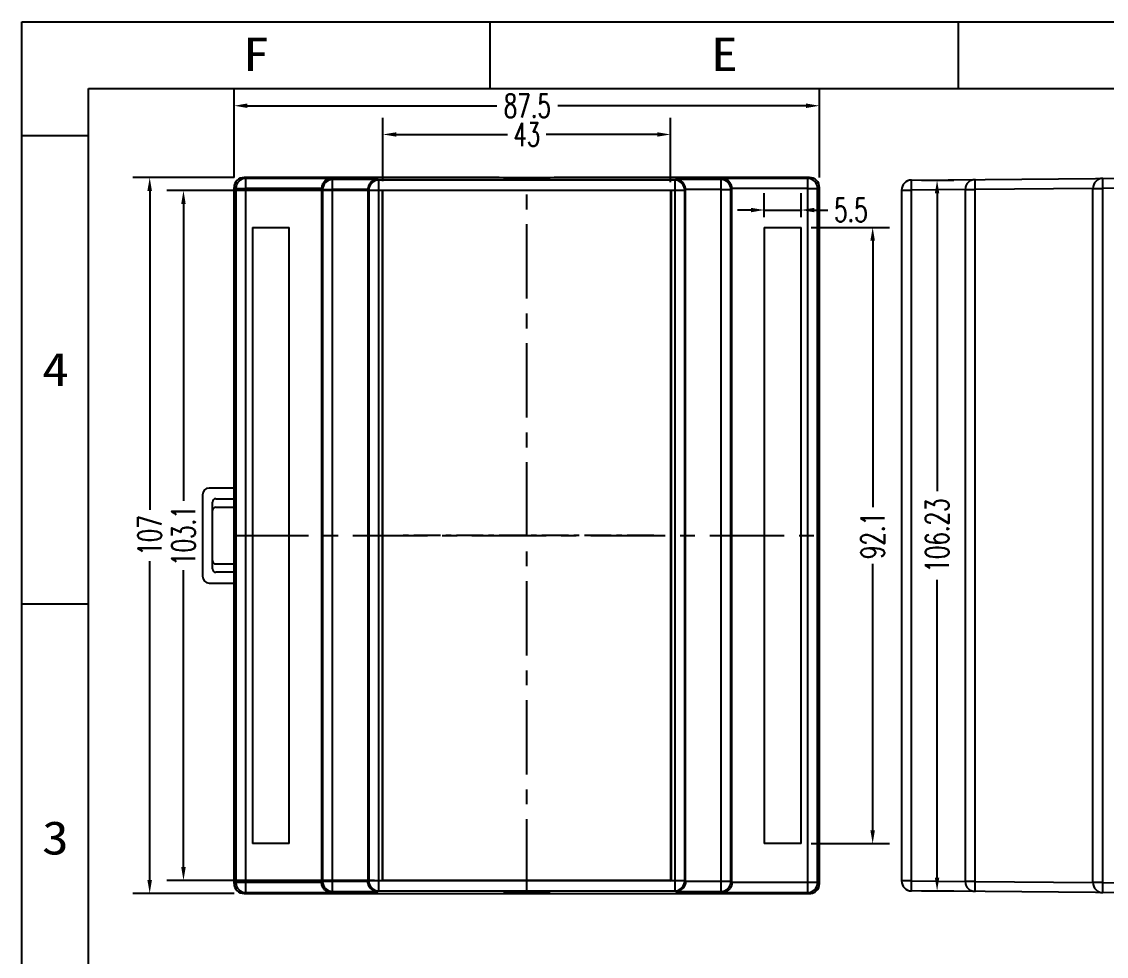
# Model space of a CAD drawing. Header units: millimetres. Extents: x -20636 to -19859, y 14357 to 14654.
# Drawn here: x -20635.9 to -20473.8, y 14514.5 to 14654.2 of the extents above; entities that cross this region are included whole.
import ezdxf
from ezdxf.enums import TextEntityAlignment as Align

# ---------------------------------------------------------------- set-up
doc = ezdxf.new("R2010")
doc.units = ezdxf.units.MM
doc.linetypes.add('CENTER', pattern=[50.8, 31.75, -6.35, 6.35, -6.35])
for name, color, linetype in [('1', 7, 'Continuous'), ('3', 7, 'Continuous'), ('dim', 3, 'Continuous')]:
    doc.layers.add(name, color=color, linetype=linetype)
doc.styles.add('romans', font='romans.shx', dxfattribs={"width": 0.67, "bigfont": 'fangsong.shx'})
doc.styles.add('TEXTSTYLE_0', font='txt', dxfattribs={"width": 0.8})
doc.dimstyles.new('MSTD', dxfattribs={"dimtxt": 3.5, "dimasz": 2, "dimexe": 2.5, "dimexo": 1.5, "dimgap": 1, "dimtad": 0, "dimdsep": 46, "dimtxsty": 'romans', "dimcen": 0, "dimclrd": 5, "dimclre": 5, "dimclrt": 3, "dimadec": 1, "dimazin": 0, "dimtfac": 0.5, "dimtmove": 0, "dimatfit": 3, "dimfxl": 1, "dimarcsym": 0})

# ---------------------------------------------------------------- blocks, each defined once
blk = doc.blocks.new('*D10')
at = {"layer": 'Defpoints', "color": 0, "transparency": 16777216}
for p in [(-20519.39, 14623.42), (-20519.39, 14531.32), (-20508.69, 14531.32)]:
    blk.add_point(p, dxfattribs=at)
at = {"layer": 'dim', "color": 5, "lineweight": -2, "transparency": 16777216}
for p, q in [((-20517.89, 14623.42), (-20506.19, 14623.42)), ((-20508.69, 14621.42), (-20508.69, 14581.61)), ((-20508.69, 14533.32), (-20508.69, 14573.13)), ((-20517.89, 14531.32), (-20506.19, 14531.32))]:
    blk.add_line(p, q, dxfattribs=at)
at = {"layer": 'dim', "color": 5, "transparency": 16777216}
for points in [[(-20509.03, 14621.42), (-20508.36, 14621.42), (-20508.69, 14623.42)], [(-20509.03, 14533.32), (-20508.36, 14533.32), (-20508.69, 14531.32)]]:
    blk.add_solid(points, dxfattribs=at)
at = {"layer": 'dim', "color": 3, "transparency": 16777216, "insert": (-20508.69, 14577.37), "char_height": 3.5, "attachment_point": 5, "rotation": 90, "style": 'romans'}
blk.add_mtext('92.1', dxfattribs=at)
blk = doc.blocks.new('*D11')
at = {"layer": 'Defpoints', "color": 0, "transparency": 16777216}
for p in [(-20519.39, 14626.01), (-20524.89, 14623.42), (-20519.39, 14623.42)]:
    blk.add_point(p, dxfattribs=at)
at = {"layer": 'dim', "color": 5, "lineweight": -2, "transparency": 16777216}
for p, q in [((-20524.89, 14624.92), (-20524.89, 14628.51)), ((-20519.39, 14624.92), (-20519.39, 14628.51)), ((-20526.89, 14626.01), (-20528.89, 14626.01)), ((-20524.89, 14626.01), (-20519.39, 14626.01)), ((-20517.39, 14626.01), (-20515.39, 14626.01))]:
    blk.add_line(p, q, dxfattribs=at)
at = {"layer": 'dim', "color": 5, "transparency": 16777216}
for points in [[(-20526.89, 14626.34), (-20526.89, 14625.67), (-20524.89, 14626.01)], [(-20517.39, 14626.34), (-20517.39, 14625.67), (-20519.39, 14626.01)]]:
    blk.add_solid(points, dxfattribs=at)
at = {"layer": 'dim', "color": 3, "transparency": 16777216, "insert": (-20511.94, 14626.01), "char_height": 3.5, "attachment_point": 5, "style": 'romans'}
blk.add_mtext('5.5', dxfattribs=at)
blk = doc.blocks.new('*D24')
at = {"layer": 'Defpoints', "color": 0, "transparency": 16777216}
for p in [(-20602.64, 14630.87), (-20616.75, 14523.87), (-20602.64, 14523.87)]:
    blk.add_point(p, dxfattribs=at)
at = {"layer": 'dim', "color": 5, "lineweight": -2, "transparency": 16777216}
for p, q in [((-20604.14, 14630.87), (-20619.25, 14630.87)), ((-20616.75, 14628.87), (-20616.75, 14581.21)), ((-20616.75, 14525.87), (-20616.75, 14573.52)), ((-20604.14, 14523.87), (-20619.25, 14523.87))]:
    blk.add_line(p, q, dxfattribs=at)
at = {"layer": 'dim', "color": 5, "transparency": 16777216}
for points in [[(-20617.09, 14628.87), (-20616.42, 14628.87), (-20616.75, 14630.87)], [(-20617.09, 14525.87), (-20616.42, 14525.87), (-20616.75, 14523.87)]]:
    blk.add_solid(points, dxfattribs=at)
at = {"layer": 'dim', "color": 3, "transparency": 16777216, "insert": (-20616.75, 14577.37), "char_height": 3.5, "attachment_point": 5, "rotation": 90, "style": 'romans'}
blk.add_mtext('107', dxfattribs=at)
blk = doc.blocks.new('*D25')
at = {"layer": 'Defpoints', "color": 0, "transparency": 16777216}
for p in [(-20516.64, 14641.59), (-20604.14, 14629.37), (-20516.64, 14629.37)]:
    blk.add_point(p, dxfattribs=at)
at = {"layer": 'dim', "color": 5, "lineweight": -2, "transparency": 16777216}
for p, q in [((-20604.14, 14630.87), (-20604.14, 14644.09)), ((-20516.64, 14630.87), (-20516.64, 14644.09)), ((-20602.14, 14641.59), (-20564.87, 14641.59)), ((-20518.64, 14641.59), (-20555.73, 14641.59))]:
    blk.add_line(p, q, dxfattribs=at)
at = {"layer": 'dim', "color": 5, "transparency": 16777216}
for points in [[(-20602.14, 14641.93), (-20602.14, 14641.26), (-20604.14, 14641.59)], [(-20518.64, 14641.93), (-20518.64, 14641.26), (-20516.64, 14641.59)]]:
    blk.add_solid(points, dxfattribs=at)
at = {"layer": 'dim', "color": 3, "transparency": 16777216, "insert": (-20560.3, 14641.59), "char_height": 3.5, "attachment_point": 5, "style": 'romans'}
blk.add_mtext('87.5', dxfattribs=at)
blk = doc.blocks.new('*D26')
at = {"layer": 'Defpoints', "color": 0, "transparency": 16777216}
for p in [(-20502.88, 14630.48), (-20502.88, 14524.25), (-20499.06, 14524.25)]:
    blk.add_point(p, dxfattribs=at)
at = {"layer": 'dim', "color": 5, "lineweight": -2, "transparency": 16777216}
for p, q in [((-20501.38, 14630.48), (-20496.56, 14630.48)), ((-20499.06, 14628.48), (-20499.06, 14584.01)), ((-20499.06, 14526.25), (-20499.06, 14570.73)), ((-20501.38, 14524.25), (-20496.56, 14524.25))]:
    blk.add_line(p, q, dxfattribs=at)
at = {"layer": 'dim', "color": 5, "transparency": 16777216}
for points in [[(-20499.4, 14628.48), (-20498.73, 14628.48), (-20499.06, 14630.48)], [(-20499.4, 14526.25), (-20498.73, 14526.25), (-20499.06, 14524.25)]]:
    blk.add_solid(points, dxfattribs=at)
at = {"layer": 'dim', "color": 3, "transparency": 16777216, "insert": (-20499.06, 14577.37), "char_height": 3.5, "attachment_point": 5, "rotation": 90, "style": 'romans'}
blk.add_mtext('106.23', dxfattribs=at)
blk = doc.blocks.new('*D27')
at = {"layer": 'Defpoints', "color": 0, "transparency": 16777216}
for p in [(-20538.89, 14637.3), (-20581.89, 14628.8), (-20538.89, 14628.69)]:
    blk.add_point(p, dxfattribs=at)
at = {"layer": 'dim', "color": 5, "lineweight": -2, "transparency": 16777216}
for p, q in [((-20581.89, 14630.3), (-20581.89, 14639.8)), ((-20538.89, 14630.19), (-20538.89, 14639.8)), ((-20579.89, 14637.3), (-20563.29, 14637.3)), ((-20540.89, 14637.3), (-20557.49, 14637.3))]:
    blk.add_line(p, q, dxfattribs=at)
at = {"layer": 'dim', "color": 5, "transparency": 16777216}
for points in [[(-20579.89, 14637.63), (-20579.89, 14636.97), (-20581.89, 14637.3)], [(-20540.89, 14637.63), (-20540.89, 14636.97), (-20538.89, 14637.3)]]:
    blk.add_solid(points, dxfattribs=at)
at = {"layer": 'dim', "color": 3, "transparency": 16777216, "insert": (-20560.39, 14637.3), "char_height": 3.5, "attachment_point": 5, "style": 'romans'}
blk.add_mtext('43', dxfattribs=at)
blk = doc.blocks.new('*D28')
at = {"layer": 'Defpoints', "color": 0, "transparency": 16777216}
for p in [(-20611.7, 14628.91), (-20581.65, 14628.91), (-20581.65, 14525.82)]:
    blk.add_point(p, dxfattribs=at)
at = {"layer": 'dim', "color": 5, "lineweight": -2, "transparency": 16777216}
for p, q in [((-20583.15, 14628.91), (-20614.2, 14628.91)), ((-20611.7, 14626.91), (-20611.7, 14582.54)), ((-20611.7, 14527.82), (-20611.7, 14572.17)), ((-20583.15, 14525.82), (-20614.2, 14525.82))]:
    blk.add_line(p, q, dxfattribs=at)
at = {"layer": 'dim', "color": 5, "transparency": 16777216}
for points in [[(-20612.04, 14626.91), (-20611.37, 14626.91), (-20611.7, 14628.91)], [(-20612.04, 14527.82), (-20611.37, 14527.82), (-20611.7, 14525.82)]]:
    blk.add_solid(points, dxfattribs=at)
at = {"layer": 'dim', "color": 3, "transparency": 16777216, "insert": (-20611.7, 14577.36), "char_height": 3.5, "attachment_point": 5, "rotation": 90, "style": 'romans'}
blk.add_mtext('103.1', dxfattribs=at)

msp = doc.modelspace()

# ---------------------------------------------------------------- linework, layer by layer
at = {"color": 7, "linetype": 'Continuous'}
for p, q in [((-20635.882, 14654.153), (-20215.882, 14654.153)), ((-20635.882, 14357.153), (-20635.882, 14654.153)), ((-20565.882, 14644.153), (-20565.882, 14654.153)), ((-20495.882, 14644.153), (-20495.882, 14654.153)), ((-20625.882, 14644.153), (-20225.882, 14644.153)), ((-20625.882, 14367.153), (-20625.882, 14644.153)), ((-20635.882, 14637.153), (-20625.882, 14637.153)), ((-20604.143, 14584.467), (-20607.853, 14584.467)), ((-20608.853, 14583.467), (-20608.853, 14571.267)), ((-20607.353, 14572.367), (-20607.353, 14582.367)), ((-20606.853, 14582.867), (-20604.143, 14582.867)), ((-20591.06, 14582.867), (-20590.939, 14582.867)), ((-20606.853, 14581.617), (-20604.143, 14581.617)), ((-20606.853, 14573.117), (-20604.143, 14573.117)), ((-20604.143, 14571.867), (-20606.853, 14571.867)), ((-20590.939, 14571.867), (-20591.06, 14571.867)), ((-20607.853, 14570.267), (-20604.143, 14570.267)), ((-20635.882, 14567.153), (-20625.882, 14567.153))]:
    msp.add_line(p, q, dxfattribs=at)
at = {"color": 1, "linetype": 'CENTER', "ltscale": 0.125617}
msp.add_line((-20541.393, 14577.367), (-20579.392, 14577.367), dxfattribs=at)
at = {"color": 7, "linetype": 'Continuous'}
for centre, radius, start, end in [((-20607.853, 14583.467), 1, 90, 180), ((-20606.853, 14582.367), 0.5, 90, 180), ((-20606.853, 14581.117), 0.5, 90, 180), ((-20606.853, 14573.617), 0.5, 180, 270), ((-20606.853, 14572.367), 0.5, 180, 270), ((-20607.853, 14571.267), 1, 180, 270)]:
    msp.add_arc(centre, radius, start, end, dxfattribs=at)
at = {"layer": '1', "color": 7, "linetype": 'Continuous'}
for p, q in [((-20564.493, 14630.867), (-20602.643, 14630.867)), ((-20518.143, 14630.867), (-20556.293, 14630.867)), ((-20604.143, 14525.367), (-20604.143, 14629.367)), ((-20516.643, 14525.367), (-20516.643, 14629.367)), ((-20591.06, 14583.329), (-20590.938, 14583.329)), ((-20590.938, 14571.405), (-20591.06, 14571.405)), ((-20602.643, 14523.867), (-20564.493, 14523.867)), ((-20556.293, 14523.867), (-20518.143, 14523.867))]:
    msp.add_line(p, q, dxfattribs=at)
at = {"layer": '1', "color": 1, "linetype": 'CENTER', "ltscale": 0.35}
for p, q in [((-20560.393, 14523.867), (-20560.393, 14630.867)), ((-20604.143, 14577.367), (-20516.643, 14577.367))]:
    msp.add_line(p, q, dxfattribs=at)
at = {"layer": '1', "color": 7, "linetype": 'Continuous'}
for centre, major_axis, start_param, end_param in [((-20602.643, 14629.367), (-1.061, 1.061), -0.7852798, 0.7852798), ((-20518.143, 14629.367), (1.061, 1.061), -0.7852798, 0.7852798), ((-20602.643, 14525.367), (1.061, 1.061), -3.9268725, -2.3563128), ((-20518.143, 14525.367), (1.061, -1.061), -0.1566918, 0.7852798), ((-20518.143, 14525.367), (1.061, -1.061), -0.7852798, -0.4705922), ((-20518.143, 14525.367), (-1.061, 1.061), -3.6121848, -3.2982845)]:
    msp.add_ellipse(centre, major_axis=major_axis, ratio=0.9997634, start_param=start_param, end_param=end_param, dxfattribs=at)
at = {"layer": '3', "color": 7, "linetype": 'Continuous'}
for p, q in [((-20602.643, 14630.867), (-20518.143, 14630.867)), ((-20602.643, 14630.867), (-20602.37, 14630.731)), ((-20589.573, 14630.731), (-20602.37, 14630.731)), ((-20602.37, 14629.229), (-20602.37, 14630.731)), ((-20589.573, 14630.731), (-20589.406, 14630.564)), ((-20556.893, 14630.836), (-20563.893, 14630.836)), ((-20563.893, 14630.836), (-20563.893, 14630.812)), ((-20563.893, 14630.812), (-20556.893, 14630.812)), ((-20556.893, 14630.812), (-20556.893, 14630.836)), ((-20531.38, 14630.564), (-20531.213, 14630.731)), ((-20518.415, 14630.731), (-20531.213, 14630.731)), ((-20518.415, 14630.731), (-20518.143, 14630.867)), ((-20518.415, 14630.731), (-20518.415, 14629.229)), ((-20502.881, 14630.481), (-20458.668, 14630.867)), ((-20603.87, 14629.231), (-20604.143, 14629.367)), ((-20604.143, 14623.367), (-20604.143, 14629.367)), ((-20603.87, 14629.231), (-20602.37, 14629.231)), ((-20603.87, 14629.231), (-20603.87, 14525.503)), ((-20591.06, 14629.228), (-20602.37, 14629.228)), ((-20602.37, 14525.506), (-20602.37, 14629.228)), ((-20590.906, 14629.064), (-20591.06, 14629.226)), ((-20591.06, 14629.226), (-20591.06, 14525.508)), ((-20582.669, 14630.564), (-20589.406, 14630.564)), ((-20589.406, 14629.062), (-20589.406, 14630.564)), ((-20582.669, 14630.564), (-20582.503, 14630.481)), ((-20538.283, 14630.481), (-20582.503, 14630.481)), ((-20582.503, 14524.253), (-20582.503, 14630.481)), ((-20538.283, 14630.481), (-20538.117, 14630.564)), ((-20538.283, 14630.481), (-20538.283, 14524.253)), ((-20531.38, 14630.564), (-20538.117, 14630.564)), ((-20531.38, 14630.564), (-20531.38, 14629.062)), ((-20529.726, 14629.226), (-20529.88, 14629.064)), ((-20518.415, 14629.228), (-20529.726, 14629.228)), ((-20529.726, 14525.508), (-20529.726, 14629.226)), ((-20518.415, 14629.231), (-20516.916, 14629.231)), ((-20518.415, 14629.228), (-20518.415, 14525.506)), ((-20516.643, 14629.367), (-20516.916, 14629.231)), ((-20516.916, 14525.503), (-20516.916, 14629.231)), ((-20516.643, 14623.367), (-20516.643, 14629.367)), ((-20475.768, 14629.226), (-20493.381, 14629.064)), ((-20475.768, 14629.231), (-20474.294, 14629.231)), ((-20475.768, 14525.503), (-20475.768, 14629.231)), ((-20458.668, 14629.367), (-20474.294, 14629.231)), ((-20474.294, 14525.503), (-20474.294, 14629.231)), ((-20590.906, 14629.064), (-20589.406, 14629.064)), ((-20590.906, 14629.064), (-20590.906, 14525.67)), ((-20584.143, 14629.061), (-20589.406, 14629.061)), ((-20589.406, 14525.673), (-20589.406, 14629.061)), ((-20584.003, 14628.981), (-20584.143, 14629.06)), ((-20584.143, 14629.06), (-20584.143, 14525.674)), ((-20584.003, 14628.981), (-20582.503, 14628.981)), ((-20584.003, 14628.981), (-20584.003, 14525.753)), ((-20582.503, 14628.986), (-20581.971, 14628.986)), ((-20581.971, 14628.993), (-20538.814, 14628.993)), ((-20581.893, 14628.914), (-20581.971, 14628.993)), ((-20581.971, 14525.748), (-20581.971, 14628.986)), ((-20538.893, 14628.914), (-20581.893, 14628.914)), ((-20581.893, 14525.82), (-20581.893, 14628.914)), ((-20538.893, 14628.914), (-20538.814, 14628.993)), ((-20538.893, 14628.914), (-20538.893, 14525.82)), ((-20538.814, 14628.986), (-20538.283, 14628.986)), ((-20538.814, 14628.986), (-20538.814, 14525.748)), ((-20538.283, 14628.981), (-20536.783, 14628.981)), ((-20536.643, 14629.06), (-20536.783, 14628.981)), ((-20536.783, 14525.753), (-20536.783, 14628.981)), ((-20531.38, 14629.061), (-20536.643, 14629.061)), ((-20536.643, 14525.674), (-20536.643, 14629.06)), ((-20531.38, 14629.064), (-20529.88, 14629.064)), ((-20531.38, 14629.061), (-20531.38, 14525.673)), ((-20529.88, 14525.67), (-20529.88, 14629.064)), ((-20504.368, 14628.986), (-20504.368, 14525.748)), ((-20504.368, 14628.981), (-20502.894, 14628.981)), ((-20494.868, 14629.06), (-20502.894, 14628.981)), ((-20502.894, 14525.753), (-20502.894, 14628.981)), ((-20494.868, 14629.064), (-20493.381, 14629.064)), ((-20494.868, 14629.061), (-20494.868, 14525.673)), ((-20493.381, 14525.67), (-20493.381, 14629.064)), ((-20603.958, 14623.274), (-20604.143, 14623.367)), ((-20603.958, 14623.274), (-20603.958, 14531.46)), ((-20601.393, 14623.415), (-20595.893, 14623.415)), ((-20601.393, 14623.415), (-20601.393, 14531.319)), ((-20595.893, 14531.319), (-20595.893, 14623.415)), ((-20524.893, 14623.415), (-20519.393, 14623.415)), ((-20524.893, 14623.415), (-20524.893, 14531.319)), ((-20519.393, 14531.319), (-20519.393, 14623.415)), ((-20516.828, 14623.274), (-20516.643, 14623.367)), ((-20516.828, 14623.274), (-20516.828, 14531.46)), ((-20590.947, 14620.153), (-20591.06, 14620.153)), ((-20529.726, 14620.153), (-20529.839, 14620.153)), ((-20591.06, 14618.163), (-20590.947, 14618.163)), ((-20529.839, 14618.163), (-20529.726, 14618.163)), ((-20590.947, 14616.173), (-20591.06, 14616.173)), ((-20529.726, 14616.173), (-20529.839, 14616.173)), ((-20591.06, 14614.183), (-20590.947, 14614.183)), ((-20529.839, 14614.183), (-20529.726, 14614.183)), ((-20590.947, 14612.193), (-20591.06, 14612.193)), ((-20529.726, 14612.193), (-20529.839, 14612.193)), ((-20591.06, 14610.203), (-20590.947, 14610.203)), ((-20529.839, 14610.203), (-20529.726, 14610.203)), ((-20590.947, 14608.213), (-20591.06, 14608.213)), ((-20529.726, 14608.213), (-20529.839, 14608.213)), ((-20591.06, 14606.223), (-20590.947, 14606.223)), ((-20529.839, 14606.223), (-20529.726, 14606.223)), ((-20590.947, 14604.233), (-20591.06, 14604.233)), ((-20529.726, 14604.233), (-20529.839, 14604.233)), ((-20591.06, 14602.243), (-20590.947, 14602.243)), ((-20529.839, 14602.243), (-20529.726, 14602.243)), ((-20590.947, 14600.253), (-20591.06, 14600.253)), ((-20529.726, 14600.253), (-20529.839, 14600.253)), ((-20591.06, 14598.263), (-20590.947, 14598.263)), ((-20529.839, 14598.263), (-20529.726, 14598.263)), ((-20590.947, 14596.272), (-20591.06, 14596.272)), ((-20529.726, 14596.272), (-20529.839, 14596.272)), ((-20591.06, 14594.282), (-20590.947, 14594.282)), ((-20529.839, 14594.282), (-20529.726, 14594.282)), ((-20590.947, 14592.292), (-20591.06, 14592.292)), ((-20529.726, 14592.292), (-20529.839, 14592.292)), ((-20591.06, 14590.302), (-20590.947, 14590.302)), ((-20529.839, 14590.302), (-20529.726, 14590.302)), ((-20590.947, 14588.312), (-20591.06, 14588.312)), ((-20529.726, 14588.312), (-20529.839, 14588.312)), ((-20591.06, 14586.322), (-20590.947, 14586.322)), ((-20529.839, 14586.322), (-20529.726, 14586.322)), ((-20590.947, 14584.332), (-20591.06, 14584.332)), ((-20529.726, 14584.332), (-20529.839, 14584.332)), ((-20591.06, 14582.342), (-20590.947, 14582.342)), ((-20529.839, 14582.342), (-20529.726, 14582.342)), ((-20590.947, 14580.352), (-20591.06, 14580.352)), ((-20529.726, 14580.352), (-20529.839, 14580.352)), ((-20591.06, 14578.362), (-20590.947, 14578.362)), ((-20529.839, 14578.362), (-20529.726, 14578.362)), ((-20590.947, 14576.372), (-20591.06, 14576.372)), ((-20529.726, 14576.372), (-20529.839, 14576.372)), ((-20591.06, 14574.382), (-20590.947, 14574.382)), ((-20529.839, 14574.382), (-20529.726, 14574.382)), ((-20590.947, 14572.392), (-20591.06, 14572.392)), ((-20529.726, 14572.392), (-20529.839, 14572.392)), ((-20591.06, 14570.402), (-20590.947, 14570.402)), ((-20529.839, 14570.402), (-20529.726, 14570.402)), ((-20590.947, 14568.412), (-20591.06, 14568.412)), ((-20529.726, 14568.412), (-20529.839, 14568.412)), ((-20591.06, 14566.422), (-20590.947, 14566.422)), ((-20529.839, 14566.422), (-20529.726, 14566.422)), ((-20590.947, 14564.432), (-20591.06, 14564.432)), ((-20529.726, 14564.432), (-20529.839, 14564.432)), ((-20591.06, 14562.442), (-20590.947, 14562.442)), ((-20529.839, 14562.442), (-20529.726, 14562.442)), ((-20590.947, 14560.452), (-20591.06, 14560.452)), ((-20529.726, 14560.452), (-20529.839, 14560.452)), ((-20591.06, 14558.462), (-20590.947, 14558.462)), ((-20529.839, 14558.462), (-20529.726, 14558.462)), ((-20590.947, 14556.471), (-20591.06, 14556.471)), ((-20529.726, 14556.471), (-20529.839, 14556.471)), ((-20591.06, 14554.481), (-20590.947, 14554.481)), ((-20529.839, 14554.481), (-20529.726, 14554.481)), ((-20590.947, 14552.491), (-20591.06, 14552.491)), ((-20529.726, 14552.491), (-20529.839, 14552.491)), ((-20591.06, 14550.501), (-20590.947, 14550.501)), ((-20529.839, 14550.501), (-20529.726, 14550.501)), ((-20590.947, 14548.511), (-20591.06, 14548.511)), ((-20529.726, 14548.511), (-20529.839, 14548.511)), ((-20591.06, 14546.521), (-20590.947, 14546.521)), ((-20529.839, 14546.521), (-20529.726, 14546.521)), ((-20590.947, 14544.531), (-20591.06, 14544.531)), ((-20529.726, 14544.531), (-20529.839, 14544.531)), ((-20591.06, 14542.541), (-20590.947, 14542.541)), ((-20529.839, 14542.541), (-20529.726, 14542.541)), ((-20590.947, 14540.551), (-20591.06, 14540.551)), ((-20529.726, 14540.551), (-20529.839, 14540.551)), ((-20591.06, 14538.561), (-20590.947, 14538.561)), ((-20529.839, 14538.561), (-20529.726, 14538.561)), ((-20590.947, 14536.571), (-20591.06, 14536.571)), ((-20529.726, 14536.571), (-20529.839, 14536.571)), ((-20591.06, 14534.581), (-20590.947, 14534.581)), ((-20529.839, 14534.581), (-20529.726, 14534.581)), ((-20603.958, 14531.46), (-20604.143, 14531.367)), ((-20604.143, 14525.367), (-20604.143, 14531.367)), ((-20595.893, 14531.319), (-20601.393, 14531.319)), ((-20519.393, 14531.319), (-20524.893, 14531.319)), ((-20516.828, 14531.46), (-20516.643, 14531.367)), ((-20516.643, 14525.367), (-20516.643, 14531.367)), ((-20604.143, 14525.367), (-20603.87, 14525.503)), ((-20602.37, 14525.503), (-20603.87, 14525.503)), ((-20591.06, 14525.506), (-20602.37, 14525.506)), ((-20602.37, 14524.003), (-20602.37, 14525.505)), ((-20591.06, 14525.508), (-20590.906, 14525.67)), ((-20589.406, 14525.67), (-20590.906, 14525.67)), ((-20584.143, 14525.673), (-20589.406, 14525.673)), ((-20589.406, 14524.17), (-20589.406, 14525.672)), ((-20584.143, 14525.674), (-20584.003, 14525.753)), ((-20582.503, 14525.753), (-20584.003, 14525.753)), ((-20581.971, 14525.748), (-20582.503, 14525.748)), ((-20581.893, 14525.82), (-20581.971, 14525.741)), ((-20538.814, 14525.741), (-20581.971, 14525.741)), ((-20538.893, 14525.82), (-20581.893, 14525.82)), ((-20538.893, 14525.82), (-20538.814, 14525.741)), ((-20538.283, 14525.748), (-20538.814, 14525.748)), ((-20536.783, 14525.753), (-20538.283, 14525.753)), ((-20536.783, 14525.753), (-20536.643, 14525.674)), ((-20531.38, 14525.673), (-20536.643, 14525.673)), ((-20531.38, 14525.672), (-20531.38, 14524.17)), ((-20529.88, 14525.67), (-20531.38, 14525.67)), ((-20529.88, 14525.67), (-20529.726, 14525.508)), ((-20518.415, 14525.506), (-20529.726, 14525.506)), ((-20518.415, 14525.505), (-20518.415, 14524.003)), ((-20516.916, 14525.503), (-20518.415, 14525.503)), ((-20516.916, 14525.503), (-20516.643, 14525.367)), ((-20502.894, 14525.753), (-20504.368, 14525.753)), ((-20502.894, 14525.753), (-20494.868, 14525.674)), ((-20493.381, 14525.67), (-20494.868, 14525.67)), ((-20493.381, 14525.67), (-20475.768, 14525.508)), ((-20474.294, 14525.503), (-20475.768, 14525.503)), ((-20474.294, 14525.503), (-20458.668, 14525.367)), ((-20602.37, 14524.003), (-20602.643, 14523.867)), ((-20602.643, 14523.867), (-20518.143, 14523.867)), ((-20602.37, 14524.003), (-20589.573, 14524.003)), ((-20589.406, 14524.17), (-20589.573, 14524.003)), ((-20589.406, 14524.17), (-20582.669, 14524.17)), ((-20582.503, 14524.253), (-20582.669, 14524.17)), ((-20582.503, 14524.253), (-20538.283, 14524.253)), ((-20563.893, 14523.898), (-20563.893, 14523.922)), ((-20563.893, 14523.922), (-20556.893, 14523.922)), ((-20556.893, 14523.898), (-20563.893, 14523.898)), ((-20556.893, 14523.922), (-20556.893, 14523.898)), ((-20538.117, 14524.17), (-20538.283, 14524.253)), ((-20538.117, 14524.17), (-20531.38, 14524.17)), ((-20531.213, 14524.003), (-20531.38, 14524.17)), ((-20531.213, 14524.003), (-20518.415, 14524.003)), ((-20518.143, 14523.867), (-20518.415, 14524.003)), ((-20458.668, 14523.867), (-20502.881, 14524.253))]:
    msp.add_line(p, q, dxfattribs=at)
for centre, start, end in [((-20602.37, 14629.231), 90.01455, 179.99258), ((-20518.416, 14629.231), 0.00628, 89.98659), ((-20474.268, 14629.231), 90.50002, 180.0697), ((-20589.406, 14629.064), 90.00523, 179.99477), ((-20582.503, 14628.981), 90.01455, 179.99258), ((-20538.283, 14628.981), 0.00628, 89.98663), ((-20531.38, 14629.064), 0.00523, 89.99405), ((-20502.868, 14628.981), 90.50002, 180), ((-20493.368, 14629.064), 90.4998, 180.06895), ((-20602.37, 14525.503), 180.00626, 269.98661), ((-20589.406, 14525.67), 180.00523, 269.99477), ((-20582.503, 14525.753), 180.00626, 269.98661), ((-20538.283, 14525.753), 270.01458, 359.99255), ((-20531.38, 14525.67), 270.00614, 359.99477), ((-20518.416, 14525.503), 270.01458, 359.99255), ((-20502.868, 14525.753), 180, 269.49999), ((-20493.368, 14525.67), 179.93105, 269.50016), ((-20474.268, 14525.503), 179.9303, 269.4998)]:
    msp.add_arc(centre, 1.5, start, end, dxfattribs=at)
for centre, major_axis, ratio, start_param, end_param in [((-20602.643, 14629.367), (1.342, -0.671), 0.9998096, 2.0344896, 3.6051337), ((-20518.143, 14629.367), (1.342, 0.671), 0.9998096, -0.463541, 1.107103), ((-20590.947, 14619.158), (0, 0.995), 0.0087269, 3.1415927, 6.2831853), ((-20529.839, 14619.158), (0, 0.995), 0.0087269, 0, 3.1415927), ((-20590.947, 14615.178), (0, 0.995), 0.0087269, 3.1415927, 6.2831853), ((-20529.839, 14615.178), (0, 0.995), 0.0087269, 6.2831853, 9.424778), ((-20590.947, 14611.198), (0, 0.995), 0.0087269, -3.1415927, 0), ((-20529.839, 14611.198), (0, 0.995), 0.0087269, 0, 3.1415927), ((-20590.947, 14607.218), (0, 0.995), 0.0087269, -3.1415927, 0), ((-20529.839, 14607.218), (0, 0.995), 0.0087269, 0, 3.1415927), ((-20590.947, 14603.238), (0, 0.995), 0.0087269, -3.1415927, 0), ((-20529.839, 14603.238), (0, 0.995), 0.0087269, 0, 3.1415927), ((-20590.947, 14599.258), (0, 0.995), 0.0087269, -3.1415927, 0), ((-20529.839, 14599.258), (0, 0.995), 0.0087269, 0, 3.1415927), ((-20590.947, 14595.277), (0, 0.995), 0.0087269, -3.1415927, 0), ((-20529.839, 14595.277), (0, 0.995), 0.0087269, 0, 3.1415927), ((-20590.947, 14591.297), (0, 0.995), 0.0087269, 3.1415927, 6.2831853), ((-20529.839, 14591.297), (0, 0.995), 0.0087269, 0, 3.1415927), ((-20590.947, 14587.317), (0, 0.995), 0.0087269, 3.1415927, 6.2831853), ((-20529.839, 14587.317), (0, 0.995), 0.0087269, 0, 3.1415927), ((-20590.947, 14583.337), (0, 0.995), 0.0087269, 3.1415927, 6.2831853), ((-20529.839, 14583.337), (0, 0.995), 0.0087269, 6.2831853, 9.424778), ((-20590.947, 14579.357), (0, 0.995), 0.0087269, 3.1415927, 6.2831853), ((-20529.839, 14579.357), (0, 0.995), 0.0087269, 0, 3.1415927), ((-20590.947, 14575.377), (0, 0.995), 0.0087269, 3.1415927, 6.2831853), ((-20529.839, 14575.377), (0, 0.995), 0.0087269, 0, 3.1415927), ((-20590.947, 14571.397), (0, 0.995), 0.0087269, 3.1415927, 6.2831853), ((-20529.839, 14571.397), (0, 0.995), 0.0087269, 0, 3.1415927), ((-20590.947, 14567.417), (0, 0.995), 0.0087269, 3.1415927, 6.2831853), ((-20529.839, 14567.417), (0, 0.995), 0.0087269, 0, 3.1415927), ((-20590.947, 14563.437), (0, 0.995), 0.0087269, 3.1415927, 6.2831853), ((-20529.839, 14563.437), (0, 0.995), 0.0087269, 0, 3.1415927), ((-20590.947, 14559.457), (0, 0.995), 0.0087269, 3.1415927, 6.2831853), ((-20529.839, 14559.457), (0, 0.995), 0.0087269, 0, 3.1415927), ((-20590.947, 14555.476), (0, 0.995), 0.0087269, 3.1415927, 6.2831853), ((-20529.839, 14555.476), (0, 0.995), 0.0087269, 6.2831853, 9.424778), ((-20590.947, 14551.496), (0, 0.995), 0.0087269, 3.1415927, 6.2831853), ((-20529.839, 14551.496), (0, 0.995), 0.0087269, 0, 3.1415927), ((-20590.947, 14547.516), (0, 0.995), 0.0087269, 3.1415927, 6.2831853), ((-20529.839, 14547.516), (0, 0.995), 0.0087269, 0, 3.1415927), ((-20590.947, 14543.536), (0, 0.995), 0.0087269, 3.1415927, 6.2831853), ((-20529.839, 14543.536), (0, 0.995), 0.0087269, 0, 3.1415927), ((-20590.947, 14539.556), (0, 0.995), 0.0087269, 3.1415927, 6.2831853), ((-20529.839, 14539.556), (0, 0.995), 0.0087269, 0, 3.1415927), ((-20590.947, 14535.576), (0, 0.995), 0.0087269, 3.1415927, 6.2831853), ((-20529.839, 14535.576), (0, 0.995), 0.0087269, 0, 3.1415927), ((-20602.643, 14525.367), (-1.342, -0.671), 0.9998096, -0.463541, 1.107103), ((-20518.143, 14525.367), (1.342, -0.671), 0.9998096, -1.107103, 0.463541)]:
    msp.add_ellipse(centre, major_axis=major_axis, ratio=ratio, start_param=start_param, end_param=end_param, dxfattribs=at)
for points, start_tangent, end_tangent in [([(-20589.573, 14630.731), (-20589.853, 14630.701), (-20590.117, 14630.622), (-20590.354, 14630.5), (-20590.556, 14630.347), (-20590.72, 14630.175), (-20590.847, 14629.992), (-20590.942, 14629.803), (-20591.007, 14629.612), (-20591.046, 14629.421), (-20591.059, 14629.226)], (-0.9999613, -0.0088027), (-0.0057028, -0.9999837)), ([(-20529.726, 14629.226), (-20529.74, 14629.422), (-20529.778, 14629.612), (-20529.844, 14629.803), (-20529.938, 14629.992), (-20530.066, 14630.175), (-20530.23, 14630.348), (-20530.432, 14630.5), (-20530.669, 14630.622), (-20530.933, 14630.701), (-20531.213, 14630.731)], (-0.0057028, 0.9999837), (-0.9999612, 0.0088091)), ([(-20474.294, 14629.231), (-20474.297, 14629.694), (-20474.297, 14630.112), (-20474.294, 14630.444), (-20474.289, 14630.657), (-20474.281, 14630.731)], (-0.0087239, 0.9999619), (0.9999619, 0.0087268)), ([(-20582.669, 14630.564), (-20582.946, 14630.535), (-20583.207, 14630.456), (-20583.442, 14630.334), (-20583.642, 14630.182), (-20583.805, 14630.01), (-20583.932, 14629.826), (-20584.026, 14629.637), (-20584.091, 14629.446), (-20584.129, 14629.255), (-20584.143, 14629.06)], (-0.9999606, -0.0088798), (-0.0056802, -0.9999839)), ([(-20536.643, 14629.06), (-20536.657, 14629.255), (-20536.695, 14629.447), (-20536.76, 14629.638), (-20536.854, 14629.827), (-20536.981, 14630.01), (-20537.144, 14630.182), (-20537.344, 14630.334), (-20537.579, 14630.456), (-20537.84, 14630.535), (-20538.117, 14630.564)], (-0.0056801, 0.9999839), (-0.9999606, 0.0088777)), ([(-20502.894, 14628.981), (-20502.897, 14629.445), (-20502.897, 14629.863), (-20502.894, 14630.195), (-20502.889, 14630.408), (-20502.881, 14630.481)], (-0.0087239, 0.9999619), (0.9999621, 0.0087083)), ([(-20493.381, 14629.064), (-20493.385, 14629.528), (-20493.386, 14629.946), (-20493.386, 14630.278), (-20493.385, 14630.491), (-20493.381, 14630.564)], (-0.0087259, 0.9999619), (0.9999563, 0.0093511)), ([(-20589.573, 14524.003), (-20589.853, 14524.033), (-20590.117, 14524.112), (-20590.354, 14524.234), (-20590.556, 14524.387), (-20590.72, 14524.559), (-20590.847, 14524.742), (-20590.942, 14524.931), (-20591.007, 14525.122), (-20591.046, 14525.313), (-20591.06, 14525.508)], (-0.9999613, 0.0088027), (-0.0057028, 0.9999837)), ([(-20582.669, 14524.17), (-20582.946, 14524.199), (-20583.207, 14524.278), (-20583.442, 14524.4), (-20583.642, 14524.552), (-20583.805, 14524.724), (-20583.932, 14524.908), (-20584.026, 14525.097), (-20584.091, 14525.288), (-20584.129, 14525.479), (-20584.143, 14525.674)], (-0.9999606, 0.0088798), (-0.0056802, 0.9999839)), ([(-20536.643, 14525.674), (-20536.657, 14525.479), (-20536.695, 14525.287), (-20536.76, 14525.096), (-20536.854, 14524.907), (-20536.981, 14524.724), (-20537.144, 14524.552), (-20537.344, 14524.4), (-20537.579, 14524.278), (-20537.84, 14524.199), (-20538.117, 14524.17)], (-0.0056801, -0.9999839), (-0.9999606, -0.0088784)), ([(-20529.726, 14525.508), (-20529.74, 14525.312), (-20529.778, 14525.122), (-20529.844, 14524.931), (-20529.938, 14524.742), (-20530.066, 14524.559), (-20530.23, 14524.386), (-20530.432, 14524.234), (-20530.669, 14524.112), (-20530.933, 14524.033), (-20531.213, 14524.003)], (-0.0057028, -0.9999837), (-0.9999612, -0.0088125)), ([(-20502.881, 14524.253), (-20502.889, 14524.326), (-20502.894, 14524.539), (-20502.897, 14524.871), (-20502.897, 14525.289), (-20502.894, 14525.753)], (-0.9999619, 0.0087269), (0.0087239, 0.9999619)), ([(-20493.381, 14524.17), (-20493.385, 14524.243), (-20493.386, 14524.456), (-20493.386, 14524.788), (-20493.385, 14525.206), (-20493.381, 14525.67)], (-0.9999536, 0.0096351), (0.0087259, 0.9999619)), ([(-20474.281, 14524.003), (-20474.289, 14524.077), (-20474.294, 14524.29), (-20474.297, 14524.622), (-20474.297, 14525.04), (-20474.294, 14525.503)], (-0.9999619, 0.0087268), (0.0087239, 0.9999619))]:
    msp.add_spline(points, degree=3, dxfattribs=dict(at, start_tangent=start_tangent, end_tangent=end_tangent))

# ---------------------------------------------------------------- texts
at = {"color": 2, "linetype": 'Continuous', "style": 'TEXTSTYLE_0', "width": 1.2}
for s, p, p2 in [('F', (-20602.857, 14646.779), (-20598.857, 14646.779)), ('E', (-20532.857, 14646.779), (-20528.857, 14646.779)), ('4', (-20632.832, 14599.694), (-20628.832, 14599.694)), ('3', (-20632.832, 14529.694), (-20628.832, 14529.694))]:
    msp.add_text(s, height=5, dxfattribs=at).set_placement(p, p2, align=Align.FIT)

# ---------------------------------------------------------------- dimensions: what is measured, and where the dimension line sits
at = {"layer": 'dim'}
dim = msp.add_linear_dim(base=(-20516.643, 14641.593), p1=(-20604.143, 14629.367), p2=(-20516.643, 14629.367), dimstyle='MSTD', dxfattribs=at)
dim.commit()
dim.dimension.update_dxf_attribs({"geometry": '*D25', "text_midpoint": (-20560.3, 14641.593), "dimtype": 160})
dim = msp.add_linear_dim(base=(-20538.893, 14637.301), p1=(-20581.893, 14628.795), p2=(-20538.893, 14628.691), dimstyle='MSTD', override={"dimdec": 1, "dimtdec": 1, "dimfxl": 2}, dxfattribs=at)
dim.commit()
dim.dimension.update_dxf_attribs({"geometry": '*D27', "text_midpoint": (-20560.393, 14637.301)})
for base, p1, p2, picture, middle in [((-20616.753, 14523.867), (-20602.643, 14630.867), (-20602.643, 14523.867), '*D24', (-20616.753, 14577.367)), ((-20508.694, 14531.319), (-20519.393, 14623.415), (-20519.393, 14531.319), '*D10', (-20508.694, 14577.367))]:
    dim = msp.add_linear_dim(base=base, p1=p1, p2=p2, angle=90, dimstyle='MSTD', dxfattribs=at)
    dim.commit()
    dim.dimension.update_dxf_attribs({"geometry": picture, "text_midpoint": middle})
dim = msp.add_linear_dim(base=(-20499.063, 14524.253), p1=(-20502.881, 14630.481), p2=(-20502.881, 14524.253), angle=90, dimstyle='MSTD', override={"dimfxl": 2}, dxfattribs=at)
dim.commit()
dim.dimension.update_dxf_attribs({"geometry": '*D26', "text_midpoint": (-20499.063, 14577.367)})
dim = msp.add_linear_dim(base=(-20611.705, 14628.914), p1=(-20581.653, 14525.82), p2=(-20581.653, 14628.914), angle=90, dimstyle='MSTD', override={"dimdec": 1, "dimtdec": 1, "dimfxl": 2}, dxfattribs=at)
dim.commit()
dim.dimension.update_dxf_attribs({"geometry": '*D28', "text_midpoint": (-20611.705, 14577.357), "dimtype": 160})
dim = msp.add_linear_dim(base=(-20519.393, 14626.005), p1=(-20524.893, 14623.415), p2=(-20519.393, 14623.415), dimstyle='MSTD', dxfattribs=at)
dim.commit()
dim.dimension.update_dxf_attribs({"geometry": '*D11', "text_midpoint": (-20511.936, 14626.005)})

doc.saveas('drawing.dxf')
